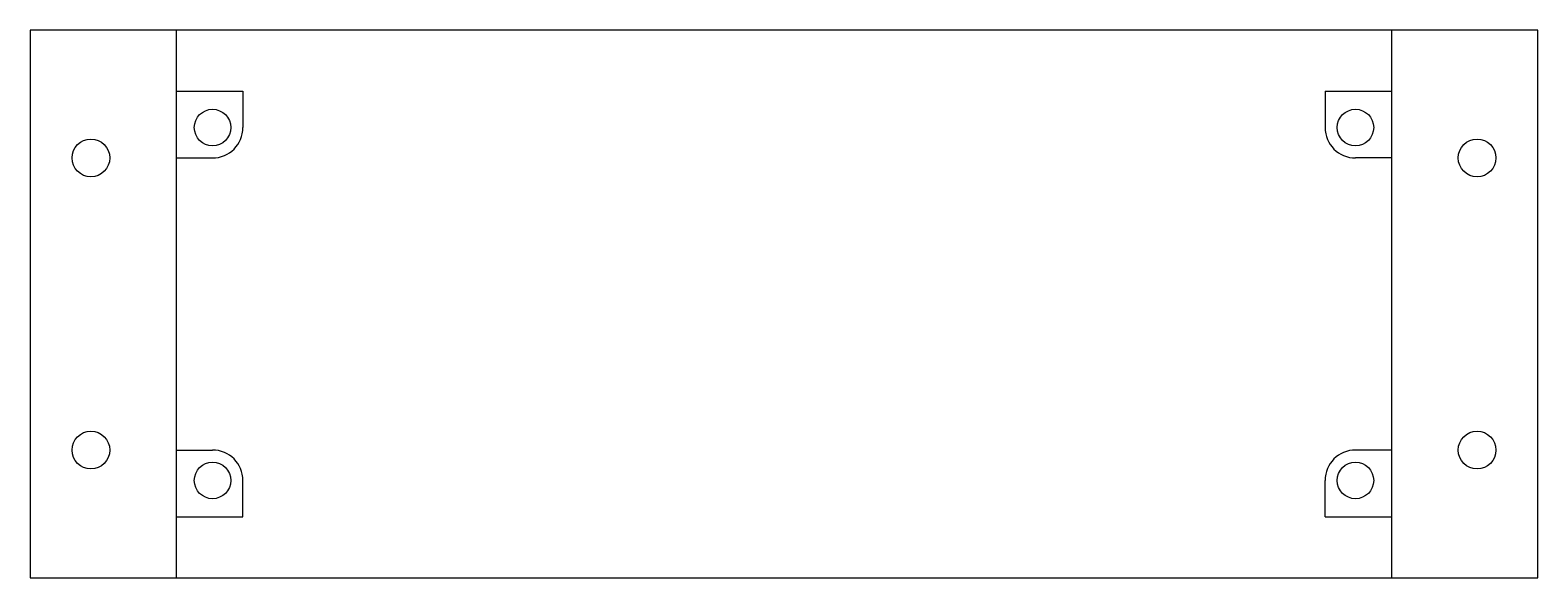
# Model space of a CAD drawing. Header units: millimetres. Extents: x -62 to 62, y -22 to 22.
import ezdxf

# ---------------------------------------------------------------- set-up
doc = ezdxf.new("R2010")
doc.units = ezdxf.units.MM

msp = doc.modelspace()

# ---------------------------------------------------------------- linework, layer by layer
at = {"color": 7, "linetype": 'Continuous', "lineweight": 25}
for p, q in [((-62, 22.5), (-62, -22.5)), ((62, 22.5), (-62, 22.5)), ((-50, 22.5), (-50, -22.5)), ((50, -22.5), (50, 22.5)), ((62, -22.5), (62, 22.5)), ((-50, 17.5), (-44.5, 17.5)), ((-44.5, 17.5), (-44.5, 14.5)), ((44.5, 17.5), (44.5, 14.5)), ((44.5, 17.5), (50, 17.5)), ((-50, 12), (-47, 12)), ((50, 12), (47, 12)), ((-50, -12), (-47, -12)), ((50, -12), (47, -12)), ((-44.5, -17.5), (-44.5, -14.5)), ((44.5, -17.5), (44.5, -14.5)), ((-50, -17.5), (-44.5, -17.5)), ((44.5, -17.5), (50, -17.5)), ((-62, -22.5), (62, -22.5))]:
    msp.add_line(p, q, dxfattribs=at)
for centre, radius in [((-47, 14.5), 1.5), ((47, 14.5), 1.5), ((-57, 12), 1.55), ((57, 12), 1.55), ((-57, -12), 1.55), ((57, -12), 1.55), ((-47, -14.5), 1.5), ((47, -14.5), 1.5)]:
    msp.add_circle(centre, radius, dxfattribs=at)
for centre, start, end in [((-47, 14.5), 270, 0), ((47, 14.5), 180, 270), ((-47, -14.5), 0, 90), ((47, -14.5), 90, 180)]:
    msp.add_arc(centre, 2.5, start, end, dxfattribs=at)

doc.saveas('drawing.dxf')
